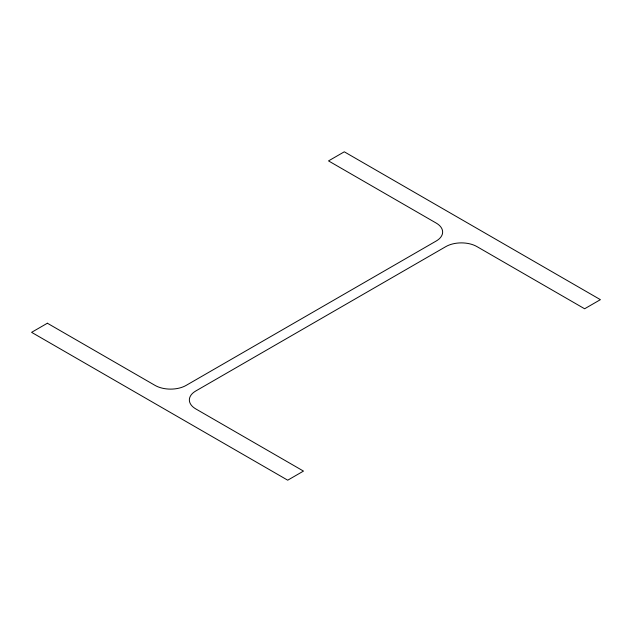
<?xml version="1.0" encoding="UTF-8"?>
<svg xmlns="http://www.w3.org/2000/svg" width="632" height="632" viewBox="0 0 632 632"><rect width="100%" height="100%" fill="white"/><g stroke="black" fill="none" stroke-linecap="round" stroke-linejoin="round"><path stroke-width="0.95" d="M47.376 323.228L31.6 332.337L287.71 480.194L303.478 471.093L195.794 408.92A21.97 12.687 0 0 1 195.794 390.979L445.868 246.599A21.97 12.687 0 0 1 476.939 246.599L584.624 308.772L600.4 299.663L344.29 151.806L328.522 160.907L436.206 223.08A21.97 12.687 0 0 1 436.206 241.021L186.132 385.402A21.97 12.687 0 0 1 155.061 385.402L47.376 323.228"/></g></svg>
